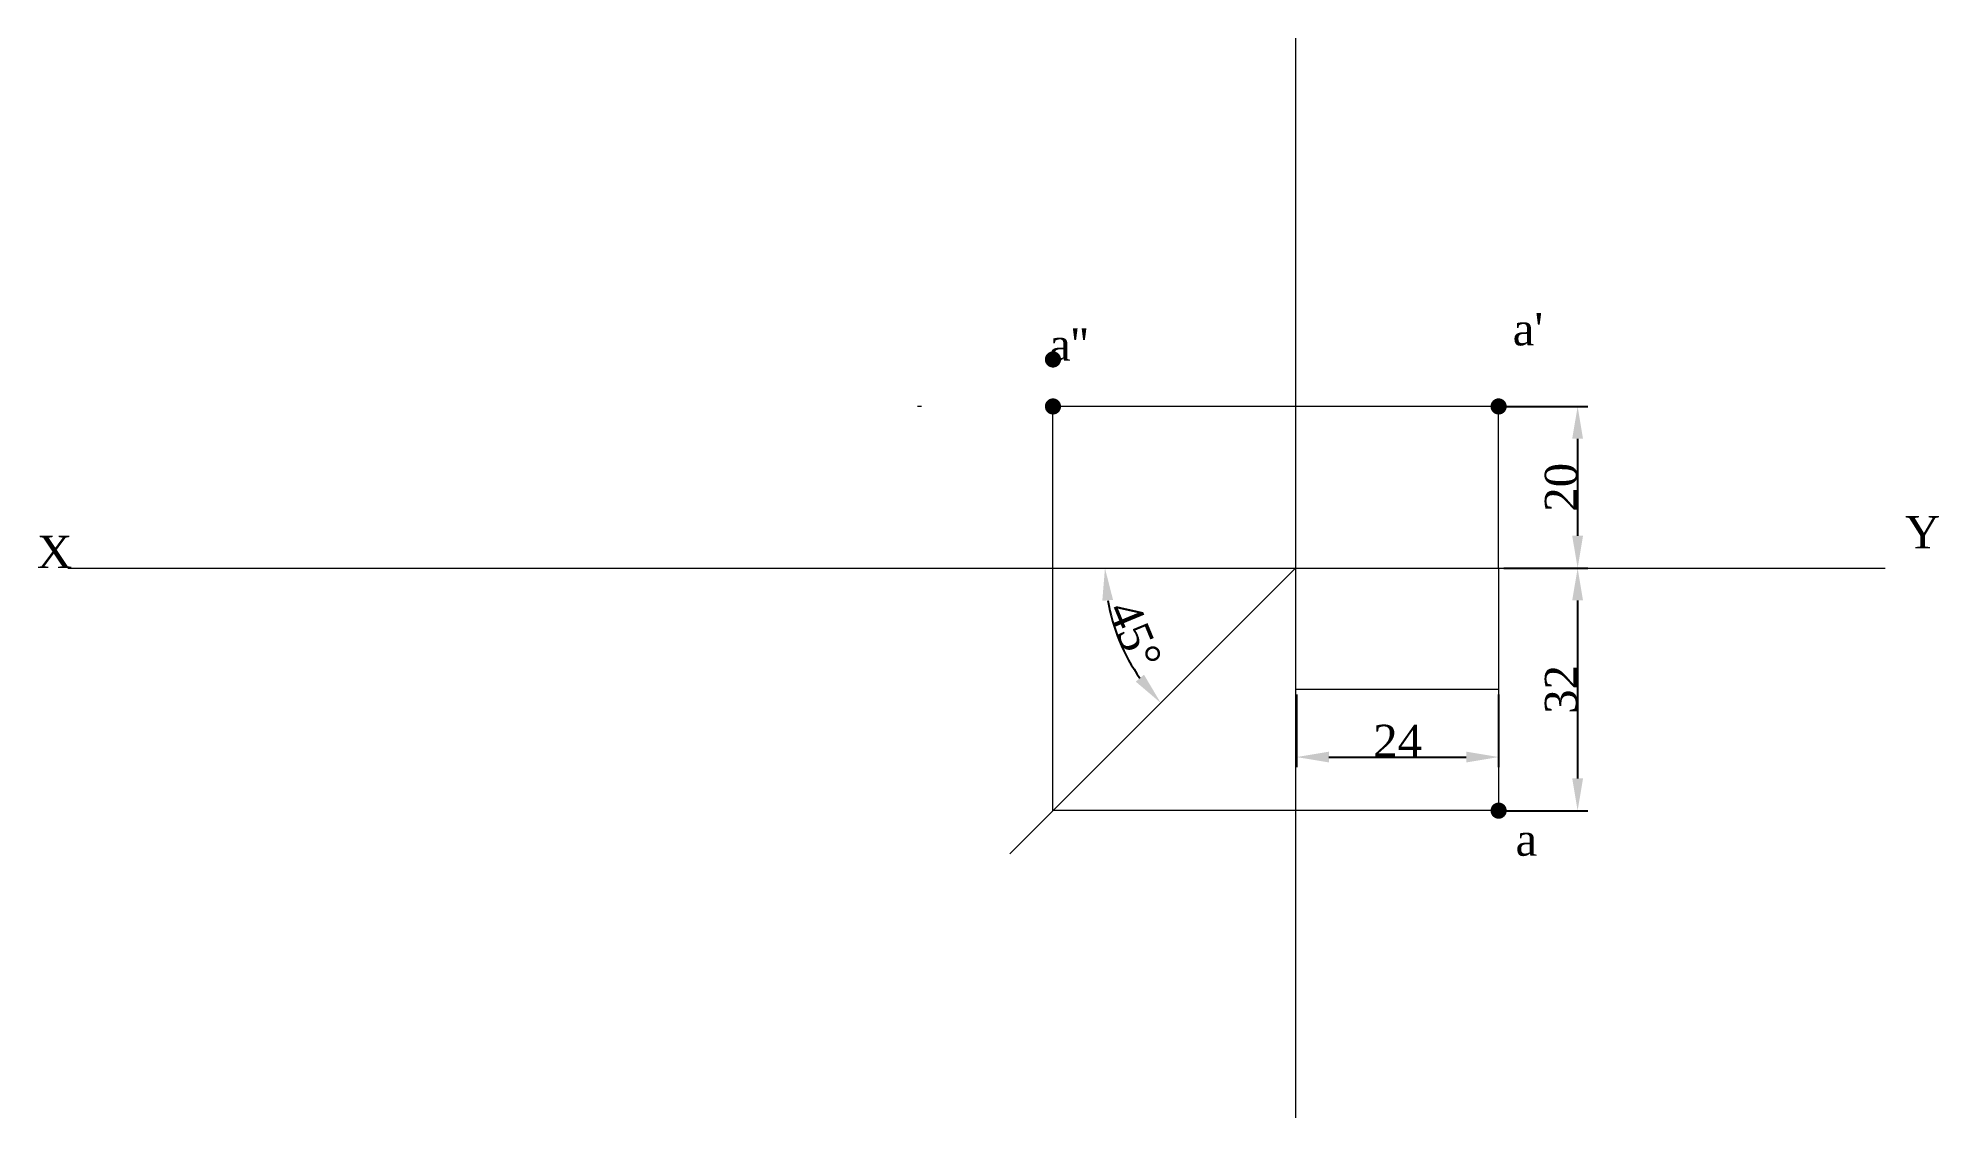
# Paper-space layout 'Layout4' of a CAD drawing. Header units: millimetres. Extents: x 22 to 258, y 13 to 147.
import ezdxf

# ---------------------------------------------------------------- set-up
doc = ezdxf.new("R2010")
doc.units = ezdxf.units.MM
doc.linetypes.add('CENTERX2', pattern=[101.6, 63.5, -12.7, 12.7, -12.7])
for name, color, linetype, lineweight in [('projection line', 250, 'Continuous', 5), ('text', 212, 'CENTERX2', 5), ('xy', 1, 'Continuous', 15)]:
    doc.layers.add(name, color=color, linetype=linetype, lineweight=lineweight)
doc.styles.get("Standard").update_dxf_attribs({"font": 'times.ttf', "height": 4})
doc.dimstyles.new('ISO-25', dxfattribs={"dimtxt": 4, "dimasz": 4, "dimexe": 1.25, "dimexo": 0.625, "dimgap": 0, "dimtad": 1, "dimtoh": 1, "dimrnd": 4, "dimdsep": 46, "dimtxsty": 'Standard', "dimcen": 2.5, "dimadec": 0, "dimazin": 0, "dimtfac": 1, "dimtmove": 0, "dimatfit": 3, "dimfxl": 1, "dimarcsym": 0})

# ---------------------------------------------------------------- blocks, each defined once
blk = doc.blocks.new('*D20')
at = {"layer": 'Defpoints', "color": 0, "transparency": 16777216}
for p in [(203.03, 101.37), (203.03, 81.37), (212.8, 81.37)]:
    blk.add_point(p, dxfattribs=at)
at = {"layer": 'projection line', "color": 0, "lineweight": -2, "transparency": 16777216}
for p, q in [((203.65, 101.37), (214.05, 101.37)), ((212.8, 97.37), (212.8, 85.37)), ((203.65, 81.37), (214.05, 81.37))]:
    blk.add_line(p, q, dxfattribs=at)
at = {"layer": 'projection line', "color": 0, "transparency": 16777216}
for points in [[(212.13, 97.37), (213.47, 97.37), (212.8, 101.37)], [(212.13, 85.37), (213.47, 85.37), (212.8, 81.37)]]:
    blk.add_solid(points, dxfattribs=at)
at = {"layer": 'projection line', "color": 0, "transparency": 16777216, "insert": (210.77, 91.37), "char_height": 4, "attachment_point": 5, "rotation": 90}
blk.add_mtext('20', dxfattribs=at)
blk = doc.blocks.new('*D21')
at = {"layer": 'Defpoints', "color": 0, "transparency": 16777216}
for p in [(203.03, 81.37), (203.03, 51.37), (212.8, 51.37)]:
    blk.add_point(p, dxfattribs=at)
at = {"layer": 'projection line', "color": 0, "lineweight": -2, "transparency": 16777216}
for p, q in [((203.65, 81.37), (214.05, 81.37)), ((212.8, 77.37), (212.8, 55.37)), ((203.65, 51.37), (214.05, 51.37))]:
    blk.add_line(p, q, dxfattribs=at)
at = {"layer": 'projection line', "color": 0, "transparency": 16777216}
for points in [[(212.13, 77.37), (213.47, 77.37), (212.8, 81.37)], [(212.13, 55.37), (213.47, 55.37), (212.8, 51.37)]]:
    blk.add_solid(points, dxfattribs=at)
at = {"layer": 'projection line', "color": 0, "transparency": 16777216, "insert": (210.77, 66.37), "char_height": 4, "attachment_point": 5, "rotation": 90}
blk.add_mtext('32', dxfattribs=at)
blk = doc.blocks.new('*D22')
at = {"layer": 'Defpoints', "color": 0, "transparency": 16777216}
for p in [(178.03, 66.37), (203.03, 66.37), (203.03, 58)]:
    blk.add_point(p, dxfattribs=at)
at = {"layer": 'projection line', "color": 0, "lineweight": -2, "transparency": 16777216}
for p, q in [((178.03, 65.75), (178.03, 56.75)), ((203.03, 65.75), (203.03, 56.75)), ((182.03, 58), (199.03, 58))]:
    blk.add_line(p, q, dxfattribs=at)
at = {"layer": 'projection line', "color": 0, "transparency": 16777216}
for points in [[(182.03, 58.67), (182.03, 57.34), (178.03, 58)], [(199.03, 58.67), (199.03, 57.34), (203.03, 58)]]:
    blk.add_solid(points, dxfattribs=at)
at = {"layer": 'projection line', "color": 0, "transparency": 16777216, "insert": (190.53, 60), "char_height": 4, "attachment_point": 5}
blk.add_mtext('24', dxfattribs=at)
blk = doc.blocks.new('*D23')
at = {"layer": 'Defpoints', "color": 0, "transparency": 16777216}
for p in [(26.02, 81.37), (177.89, 81.37), (250.85, 81.37), (155.12, 75.27), (142.53, 46.02)]:
    blk.add_point(p, dxfattribs=at)
at = {"layer": 'projection line', "color": 0, "lineweight": -2, "transparency": 16777216}
blk.add_arc((177.89, 81.37), 23.57, 189.7339, 215.2661, dxfattribs=at)
at = {"layer": 'projection line', "color": 0, "transparency": 16777216}
for points in [[(153.99, 77.33), (155.32, 77.44), (154.32, 81.37)], [(159.15, 68.19), (158.13, 67.33), (161.22, 64.7)]]:
    blk.add_solid(points, dxfattribs=at)
at = {"layer": 'projection line', "color": 0, "transparency": 16777216, "insert": (157.99, 73.13), "char_height": 4, "attachment_point": 5, "rotation": 292.5}
blk.add_mtext('45°', dxfattribs=at)

psp = doc.layouts.new('Layout4')

# ---------------------------------------------------------------- linework, layer by layer
at = {"layer": 'projection line'}
for p, q in [((177.888, 146.946), (177.888, 13.359)), ((131.606, 101.373), (131.106, 101.373)), ((203.025, 101.373), (147.388, 101.373)), ((147.888, 51.373), (147.888, 101.373)), ((203.025, 81.373), (203.025, 101.373)), ((177.888, 81.373), (142.533, 46.018)), ((203.025, 81.373), (203.025, 51.373)), ((203.025, 66.373), (178.025, 66.373)), ((203.025, 51.373), (147.888, 51.373))]:
    psp.add_line(p, q, dxfattribs=at)
at = {"layer": 'projection line', "const_width": 1}
for points in [[(147.388, 101.373, 1), (148.388, 101.373, 1)], [(202.525, 101.373, 1), (203.525, 101.373, 1)], [(202.525, 51.373, 1), (203.525, 51.373, 1)]]:
    psp.add_lwpolyline(points, format="xyb", close=True, dxfattribs=at)
at = {"layer": 'text', "const_width": 1}
psp.add_lwpolyline([(147.388, 107.184, 1), (148.388, 107.184, 1)], format="xyb", close=True, dxfattribs=at)
at = {"layer": 'xy'}
psp.add_line((26.021, 81.373), (250.855, 81.373), dxfattribs=at)

# ---------------------------------------------------------------- texts
at = {"layer": 'text'}
for s, p in [("a'", (204.771, 108.927)), ("a''", (147.414, 107.026)), ('Y', (253.299, 83.815)), ('X', (22.18, 81.373)), ('a', (205.12, 45.796))]:
    psp.add_text(s, height=4, dxfattribs=at).set_placement(p)

# ---------------------------------------------------------------- dimensions: what is measured, and where the dimension line sits
at = {"layer": 'projection line'}
for base, p1, p2, picture, middle in [((212.801, 81.373), (203.025, 101.373), (203.025, 81.373), '*D20', (210.766, 91.373)), ((212.801, 51.373), (203.025, 81.373), (203.025, 51.373), '*D21', (210.766, 66.373))]:
    dim = psp.add_linear_dim(base=base, p1=p1, p2=p2, angle=90, dimstyle='ISO-25', dxfattribs=at)
    dim.commit()
    dim.dimension.update_dxf_attribs({"geometry": picture, "text_midpoint": middle})
dim = psp.add_angular_dim_2l(base=(155.118, 75.272), line1=((177.888, 81.373), (142.533, 46.018)), line2=((26.021, 81.373), (250.855, 81.373)), dimstyle='ISO-25', dxfattribs=at)
dim.commit()
dim.dimension.update_dxf_attribs({"geometry": '*D23', "text_midpoint": (157.989, 73.13)})
dim = psp.add_linear_dim(base=(203.025, 58.004), p1=(178.025, 66.373), p2=(203.025, 66.373), dimstyle='ISO-25', dxfattribs=at)
dim.commit()
dim.dimension.update_dxf_attribs({"geometry": '*D22', "text_midpoint": (190.525, 60.004)})

doc.saveas('drawing.dxf')
